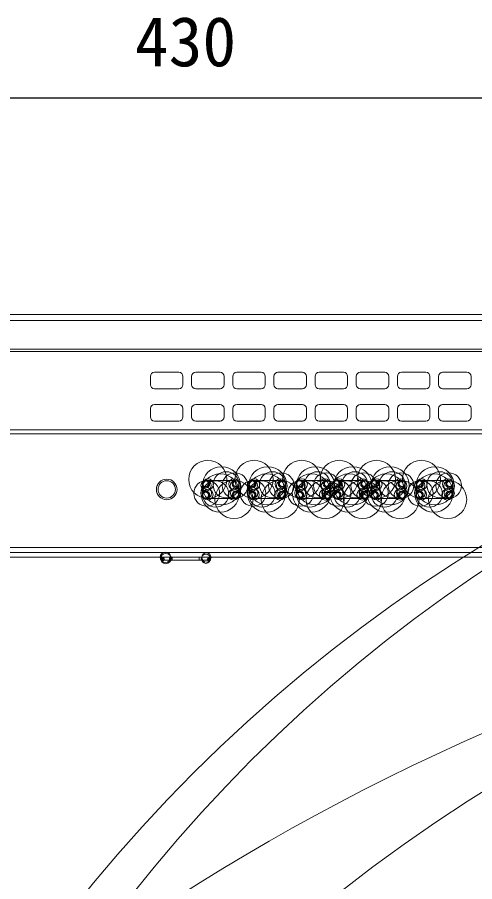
# Model space of a CAD drawing. Units: millimetres, scale not verified. Extents: x -1232 to 1171, y -567 to 613.
# Drawn here: x -36.64 to -19.75, y 6.4 to 38.31 of the extents above; entities that cross this region are included whole.
import ezdxf
from ezdxf.enums import TextEntityAlignment as Align

# ---------------------------------------------------------------- set-up
doc = ezdxf.new("R2010")
doc.units = ezdxf.units.MM
doc.header["$LTSCALE"] = 0.125
doc.layers.add('0-4_SUNPO', color=7, linetype='Continuous')
doc.layers.add('0-5_GAIKEI', color=1, linetype='Continuous', lineweight=18)
doc.styles.add('ＭＳ ゴシック', font='')
doc.styles.get('ＭＳ ゴシック').set_extended_font_data('MS Gothic')

# ---------------------------------------------------------------- blocks, each defined once
blk = doc.blocks.new('D7')
at = {"layer": '0-4_SUNPO'}
blk.add_line((53.0735, 348.8271), (15.0735, 348.8271), dxfattribs=at)
at = {"layer": '0-4_SUNPO', "style": 'ＭＳ ゴシック'}
blk.add_text('430', height=1.833, dxfattribs=at).set_placement((32.1985, 349.4521), align=Align.BOTTOM_LEFT)

msp = doc.modelspace()

# ---------------------------------------------------------------- linework, layer by layer
at = {"layer": '0-5_GAIKEI', "color": 7}
for p, q in [((-9.1263, 27.3402), (-51.7267, 27.3402)), ((-10.4265, 18.5533), (-50.4265, 18.5533))]:
    msp.add_line(p, q, dxfattribs=at)
at = {"layer": '0-5_GAIKEI'}
for p, q in [((-9.1279, 27.1121), (-51.7251, 27.1121)), ((-49.9265, 26.059), (-11.4137, 26.059)), ((-10.9365, 25.9702), (-49.8965, 25.9702)), ((-31.7265, 25.0552), (-31.7265, 24.7452)), ((-30.6765, 25.2052), (-31.5765, 25.2052)), ((-30.5265, 24.7452), (-30.5265, 25.0552)), ((-30.2065, 25.0552), (-30.2065, 24.7452)), ((-29.1565, 25.2052), (-30.0565, 25.2052)), ((-29.0065, 24.7452), (-29.0065, 25.0552)), ((-28.6865, 25.0552), (-28.6865, 24.7452)), ((-27.6365, 25.2052), (-28.5365, 25.2052)), ((-27.4865, 24.7452), (-27.4865, 25.0552)), ((-27.1665, 25.0552), (-27.1665, 24.7452)), ((-26.1165, 25.2052), (-27.0165, 25.2052)), ((-25.9665, 24.7452), (-25.9665, 25.0552)), ((-25.6465, 25.0552), (-25.6465, 24.7452)), ((-24.5965, 25.2052), (-25.4965, 25.2052)), ((-24.4465, 24.7452), (-24.4465, 25.0552)), ((-24.1265, 25.0552), (-24.1265, 24.7452)), ((-23.0765, 25.2052), (-23.9765, 25.2052)), ((-22.9265, 24.7452), (-22.9265, 25.0552)), ((-22.6065, 25.0552), (-22.6065, 24.7452)), ((-21.5565, 25.2052), (-22.4565, 25.2052)), ((-21.4065, 24.7452), (-21.4065, 25.0552)), ((-21.0865, 25.0552), (-21.0865, 24.7452)), ((-20.0365, 25.2052), (-20.9365, 25.2052)), ((-19.8865, 24.7452), (-19.8865, 25.0552)), ((-31.5765, 24.5952), (-30.6765, 24.5952)), ((-30.0565, 24.5952), (-29.1565, 24.5952)), ((-28.5365, 24.5952), (-27.6365, 24.5952)), ((-27.0165, 24.5952), (-26.1165, 24.5952)), ((-25.4965, 24.5952), (-24.5965, 24.5952)), ((-23.9765, 24.5952), (-23.0765, 24.5952)), ((-22.4565, 24.5952), (-21.5565, 24.5952)), ((-20.9365, 24.5952), (-20.0365, 24.5952)), ((-30.6765, 24.0152), (-31.5765, 24.0152)), ((-29.1565, 24.0152), (-30.0565, 24.0152)), ((-27.6365, 24.0152), (-28.5365, 24.0152)), ((-26.1165, 24.0152), (-27.0165, 24.0152)), ((-24.5965, 24.0152), (-25.4965, 24.0152)), ((-23.0765, 24.0152), (-23.9765, 24.0152)), ((-21.5565, 24.0152), (-22.4565, 24.0152)), ((-20.0365, 24.0152), (-20.9365, 24.0152)), ((-31.7265, 23.8652), (-31.7265, 23.5552)), ((-30.5265, 23.5552), (-30.5265, 23.8652)), ((-30.2065, 23.8652), (-30.2065, 23.5552)), ((-29.0065, 23.5552), (-29.0065, 23.8652)), ((-28.6865, 23.8652), (-28.6865, 23.5552)), ((-27.4865, 23.5552), (-27.4865, 23.8652)), ((-27.1665, 23.8652), (-27.1665, 23.5552)), ((-25.9665, 23.5552), (-25.9665, 23.8652)), ((-25.6465, 23.8652), (-25.6465, 23.5552)), ((-24.4465, 23.5552), (-24.4465, 23.8652)), ((-24.1265, 23.8652), (-24.1265, 23.5552)), ((-22.9265, 23.5552), (-22.9265, 23.8652)), ((-22.6065, 23.8652), (-22.6065, 23.5552)), ((-21.4065, 23.5552), (-21.4065, 23.8652)), ((-21.0865, 23.8652), (-21.0865, 23.5552)), ((-19.8865, 23.5552), (-19.8865, 23.8652)), ((-31.5765, 23.4052), (-30.6765, 23.4052)), ((-30.0565, 23.4052), (-29.1565, 23.4052)), ((-28.5365, 23.4052), (-27.6365, 23.4052)), ((-27.0165, 23.4052), (-26.1165, 23.4052)), ((-25.4965, 23.4052), (-24.5965, 23.4052)), ((-23.9765, 23.4052), (-23.0765, 23.4052)), ((-22.4565, 23.4052), (-21.5565, 23.4052)), ((-20.9365, 23.4052), (-20.0365, 23.4052)), ((-49.8965, 23.0802), (-17.3789, 23.0802)), ((-17.428, 22.9373), (-49.6803, 22.9373)), ((-29.8065, 20.6802), (-29.8065, 21.0802)), ((-29.6765, 21.2102), (-28.5765, 21.2102)), ((-28.4465, 21.0802), (-28.4465, 20.6802)), ((-28.0965, 20.6802), (-28.0965, 21.0802)), ((-27.9665, 21.2102), (-26.8665, 21.2102)), ((-26.7365, 21.0802), (-26.7365, 20.6802)), ((-26.3365, 20.6802), (-26.3365, 21.0802)), ((-26.2065, 21.2102), (-25.2065, 21.2102)), ((-25.0765, 21.0802), (-25.0765, 20.6802)), ((-24.9565, 20.6802), (-24.9565, 21.0802)), ((-24.8265, 21.2102), (-23.8265, 21.2102)), ((-23.6965, 21.0802), (-23.6965, 20.6802)), ((-23.5765, 20.6802), (-23.5765, 21.0802)), ((-23.4465, 21.2102), (-22.4465, 21.2102)), ((-22.3165, 21.0802), (-22.3165, 20.6802)), ((-21.9165, 20.6802), (-21.9165, 21.0802)), ((-21.7865, 21.2102), (-20.6865, 21.2102)), ((-20.5565, 21.0802), (-20.5565, 20.6802)), ((-28.5765, 20.5502), (-29.6765, 20.5502)), ((-26.8665, 20.5502), (-27.9665, 20.5502)), ((-25.2065, 20.5502), (-26.2065, 20.5502)), ((-23.8265, 20.5502), (-24.8265, 20.5502)), ((-22.4465, 20.5502), (-23.4465, 20.5502)), ((-20.6865, 20.5502), (-21.7865, 20.5502)), ((-51.7253, 18.7391), (-9.1277, 18.7391)), ((-10.4265, 18.3802), (-50.4265, 18.3802)), ((-31.3541, 18.3802), (-31.3401, 18.2843)), ((-29.519, 18.2702), (-31.334, 18.2702)), ((-31.0265, 18.3802), (-31.0265, 18.2702)), ((-30.9265, 18.3802), (-30.9265, 18.2702)), ((-29.9265, 18.2702), (-29.9265, 18.3802)), ((-29.8265, 18.2702), (-29.8265, 18.3802)), ((-29.513, 18.2843), (-29.4989, 18.3802))]:
    msp.add_line(p, q, dxfattribs=at)
for centre, radius in [((10.2909, -30.023), 57.1808), ((11.2767, -28.3981), 55.5478), ((-29.6101, 21.2512), 0.7042), ((-29.1033, 21.0133), 0.7064), ((-27.9001, 21.2512), 0.7042), ((-27.3933, 21.0133), 0.7064), ((-26.1401, 21.2512), 0.7042), ((-25.6333, 21.0133), 0.7064), ((-24.7601, 21.2512), 0.7042), ((-24.2533, 21.0133), 0.7064), ((-23.3801, 21.2512), 0.7042), ((-22.8733, 21.0133), 0.7064), ((-21.7201, 21.2512), 0.7042), ((-21.2133, 21.0133), 0.7064), ((-29.1507, 20.7472), 0.7074), ((-28.9294, 21.0503), 0.4839), ((-28.6048, 21.0213), 0.472), ((-27.4407, 20.7472), 0.7074), ((-27.2194, 21.0503), 0.4839), ((-26.8948, 21.0213), 0.472), ((-25.7807, 20.7472), 0.7074), ((-25.5594, 21.0503), 0.4839), ((-25.2348, 21.0213), 0.472), ((-24.4007, 20.7472), 0.7074), ((-24.1794, 21.0503), 0.4839), ((-23.8548, 21.0213), 0.472), ((-23.0207, 20.7472), 0.7074), ((-22.7994, 21.0503), 0.4839), ((-22.4748, 21.0213), 0.472), ((-21.2607, 20.7472), 0.7074), ((-21.0394, 21.0503), 0.4839), ((-20.7148, 21.0213), 0.472), ((-31.1263, 20.8798), 0.3802), ((-31.1265, 20.8802), 0.3199), ((-29.6478, 20.7358), 0.4752), ((-29.672, 21.0199), 0.1901), ((-29.6741, 21.0773), 0.1337), ((-29.3204, 20.7105), 0.4871), ((-29.6043, 21.0709), 0.2021), ((-29.694, 21.0892), 0.1105), ((-29.6822, 21.0964), 0.1129), ((-28.643, 20.5085), 0.7048), ((-28.6403, 21.0752), 0.1937), ((-28.5857, 21.0085), 0.2016), ((-28.5794, 21.0778), 0.1337), ((-28.5676, 21.0976), 0.1106), ((-28.5601, 21.086), 0.1128), ((-27.9378, 20.7358), 0.4752), ((-27.962, 21.0199), 0.1901), ((-27.9641, 21.0773), 0.1337), ((-27.6104, 20.7105), 0.4871), ((-27.8943, 21.0709), 0.2021), ((-27.984, 21.0892), 0.1105), ((-27.9722, 21.0964), 0.1129), ((-26.933, 20.5085), 0.7048), ((-26.9303, 21.0752), 0.1937), ((-26.8757, 21.0085), 0.2016), ((-26.8694, 21.0778), 0.1337), ((-26.8576, 21.0976), 0.1106), ((-26.8501, 21.086), 0.1128), ((-26.1778, 20.7358), 0.4752), ((-26.202, 21.0199), 0.1901), ((-26.2041, 21.0773), 0.1337), ((-25.8504, 20.7105), 0.4871), ((-26.1343, 21.0709), 0.2021), ((-26.224, 21.0892), 0.1105), ((-26.2122, 21.0964), 0.1129), ((-25.273, 20.5085), 0.7048), ((-25.2703, 21.0752), 0.1937), ((-25.2157, 21.0085), 0.2016), ((-25.2094, 21.0778), 0.1337), ((-25.1976, 21.0976), 0.1106), ((-25.1901, 21.086), 0.1128), ((-24.7978, 20.7358), 0.4752), ((-24.822, 21.0199), 0.1901), ((-24.8241, 21.0773), 0.1337), ((-24.4704, 20.7105), 0.4871), ((-24.7543, 21.0709), 0.2021), ((-24.844, 21.0892), 0.1105), ((-24.8322, 21.0964), 0.1129), ((-23.893, 20.5085), 0.7048), ((-23.8903, 21.0752), 0.1937), ((-23.8357, 21.0085), 0.2016), ((-23.8294, 21.0778), 0.1337), ((-23.8176, 21.0976), 0.1106), ((-23.8101, 21.086), 0.1128), ((-23.4178, 20.7358), 0.4752), ((-23.442, 21.0199), 0.1901), ((-23.4441, 21.0773), 0.1337), ((-23.0904, 20.7105), 0.4871), ((-23.3743, 21.0709), 0.2021), ((-23.464, 21.0892), 0.1105), ((-23.4522, 21.0964), 0.1129), ((-22.513, 20.5085), 0.7048), ((-22.5103, 21.0752), 0.1937), ((-22.4557, 21.0085), 0.2016), ((-22.4494, 21.0778), 0.1337), ((-22.4376, 21.0976), 0.1106), ((-22.4301, 21.086), 0.1128), ((-21.7578, 20.7358), 0.4752), ((-21.782, 21.0199), 0.1901), ((-21.7841, 21.0773), 0.1337), ((-21.4304, 20.7105), 0.4871), ((-21.7143, 21.0709), 0.2021), ((-21.804, 21.0892), 0.1105), ((-21.7922, 21.0964), 0.1129), ((-20.753, 20.5085), 0.7048), ((-20.7503, 21.0752), 0.1937), ((-20.6957, 21.0085), 0.2016), ((-20.6894, 21.0778), 0.1337), ((-20.6776, 21.0976), 0.1106), ((-20.6701, 21.086), 0.1128), ((-29.6673, 20.7517), 0.2014), ((-29.6736, 20.6826), 0.1337), ((-29.6114, 20.6853), 0.195), ((-29.6929, 20.6743), 0.1127), ((-29.6854, 20.6627), 0.1106), ((-28.649, 20.6896), 0.2024), ((-28.5808, 20.7392), 0.1888), ((-28.5789, 20.6831), 0.1337), ((-28.5708, 20.664), 0.113), ((-28.559, 20.6712), 0.1105), ((-27.9573, 20.7517), 0.2014), ((-27.9636, 20.6826), 0.1337), ((-27.9014, 20.6853), 0.195), ((-27.9829, 20.6743), 0.1127), ((-27.9754, 20.6627), 0.1106), ((-26.939, 20.6896), 0.2024), ((-26.8708, 20.7392), 0.1888), ((-26.8689, 20.6831), 0.1337), ((-26.8608, 20.664), 0.113), ((-26.849, 20.6712), 0.1105), ((-26.1973, 20.7517), 0.2014), ((-26.2036, 20.6826), 0.1337), ((-26.1414, 20.6853), 0.195), ((-26.2229, 20.6743), 0.1127), ((-26.2154, 20.6627), 0.1106), ((-25.279, 20.6896), 0.2024), ((-25.2108, 20.7392), 0.1888), ((-25.2089, 20.6831), 0.1337), ((-25.2008, 20.664), 0.113), ((-25.189, 20.6712), 0.1105), ((-24.8173, 20.7517), 0.2014), ((-24.8236, 20.6826), 0.1337), ((-24.7614, 20.6853), 0.195), ((-24.8429, 20.6743), 0.1127), ((-24.8354, 20.6627), 0.1106), ((-23.899, 20.6896), 0.2024), ((-23.8308, 20.7392), 0.1888), ((-23.8289, 20.6831), 0.1337), ((-23.8208, 20.664), 0.113), ((-23.809, 20.6712), 0.1105), ((-23.4373, 20.7517), 0.2014), ((-23.4436, 20.6826), 0.1337), ((-23.3814, 20.6853), 0.195), ((-23.4629, 20.6743), 0.1127), ((-23.4554, 20.6627), 0.1106), ((-22.519, 20.6896), 0.2024), ((-22.4508, 20.7392), 0.1888), ((-22.4489, 20.6831), 0.1337), ((-22.4408, 20.664), 0.113), ((-22.429, 20.6712), 0.1105), ((-21.7773, 20.7517), 0.2014), ((-21.7836, 20.6826), 0.1337), ((-21.7214, 20.6853), 0.195), ((-21.8029, 20.6743), 0.1127), ((-21.7954, 20.6627), 0.1106), ((-20.759, 20.6896), 0.2024), ((-20.6908, 20.7392), 0.1888), ((-20.6889, 20.6831), 0.1337), ((-20.6808, 20.664), 0.113), ((-20.669, 20.6712), 0.1105), ((13.4862, -63.2736), 82.0326), ((12.0317, -40.669), 59.4125), ((-31.1742, 18.3735), 0.1903), ((-31.1551, 18.329), 0.1903), ((-29.6594, 18.3655), 0.1697), ((-31.2787, 18.3074), 0.0666), ((-31.3029, 18.293), 0.0385), ((-31.2875, 18.2954), 0.0537), ((-31.3103, 18.2885), 0.0299), ((-31.3148, 18.2868), 0.0251), ((-29.6787, 18.3205), 0.1696), ((-29.5711, 18.2957), 0.0592), ((-29.5576, 18.2982), 0.0477), ((-29.5467, 18.2894), 0.0341), ((-29.5392, 18.2875), 0.0264), ((-29.5354, 18.2856), 0.0221)]:
    msp.add_circle(centre, radius, dxfattribs=at)
for centre, start, end in [((-31.5765, 25.0552), 90, 180), ((-30.6765, 25.0552), 0, 90), ((-30.0565, 25.0552), 90, 180), ((-29.1565, 25.0552), 0, 90), ((-28.5365, 25.0552), 90, 180), ((-27.6365, 25.0552), 0, 90), ((-27.0165, 25.0552), 90, 180), ((-26.1165, 25.0552), 0, 90), ((-25.4965, 25.0552), 90, 180), ((-24.5965, 25.0552), 0, 90), ((-23.9765, 25.0552), 90, 180), ((-23.0765, 25.0552), 0, 90), ((-22.4565, 25.0552), 90, 180), ((-21.5565, 25.0552), 0, 90), ((-20.9365, 25.0552), 90, 180), ((-20.0365, 25.0552), 0, 90), ((-31.5765, 24.7452), 180, 270), ((-30.6765, 24.7452), 270, 0), ((-30.0565, 24.7452), 180, 270), ((-29.1565, 24.7452), 270, 0), ((-28.5365, 24.7452), 180, 270), ((-27.6365, 24.7452), 270, 0), ((-27.0165, 24.7452), 180, 270), ((-26.1165, 24.7452), 270, 0), ((-25.4965, 24.7452), 180, 270), ((-24.5965, 24.7452), 270, 0), ((-23.9765, 24.7452), 180, 270), ((-23.0765, 24.7452), 270, 0), ((-22.4565, 24.7452), 180, 270), ((-21.5565, 24.7452), 270, 0), ((-20.9365, 24.7452), 180, 270), ((-20.0365, 24.7452), 270, 0), ((-31.5765, 23.8652), 90, 180), ((-30.6765, 23.8652), 0, 90), ((-30.0565, 23.8652), 90, 180), ((-29.1565, 23.8652), 0, 90), ((-28.5365, 23.8652), 90, 180), ((-27.6365, 23.8652), 0, 90), ((-27.0165, 23.8652), 90, 180), ((-26.1165, 23.8652), 0, 90), ((-25.4965, 23.8652), 90, 180), ((-24.5965, 23.8652), 0, 90), ((-23.9765, 23.8652), 90, 180), ((-23.0765, 23.8652), 0, 90), ((-22.4565, 23.8652), 90, 180), ((-21.5565, 23.8652), 0, 90), ((-20.9365, 23.8652), 90, 180), ((-20.0365, 23.8652), 0, 90), ((-31.5765, 23.5552), 180, 270), ((-30.6765, 23.5552), 270, 0), ((-30.0565, 23.5552), 180, 270), ((-29.1565, 23.5552), 270, 0), ((-28.5365, 23.5552), 180, 270), ((-27.6365, 23.5552), 270, 0), ((-27.0165, 23.5552), 180, 270), ((-26.1165, 23.5552), 270, 0), ((-25.4965, 23.5552), 180, 270), ((-24.5965, 23.5552), 270, 0), ((-23.9765, 23.5552), 180, 270), ((-23.0765, 23.5552), 270, 0), ((-22.4565, 23.5552), 180, 270), ((-21.5565, 23.5552), 270, 0), ((-20.9365, 23.5552), 180, 270), ((-20.0365, 23.5552), 270, 0)]:
    msp.add_arc(centre, 0.15, start, end, dxfattribs=at)

# ---------------------------------------------------------------- block references
at = {"layer": '0-4_SUNPO'}
msp.add_blockref('D7', (-64.5, -313.5), dxfattribs=at)

doc.saveas('drawing.dxf')
